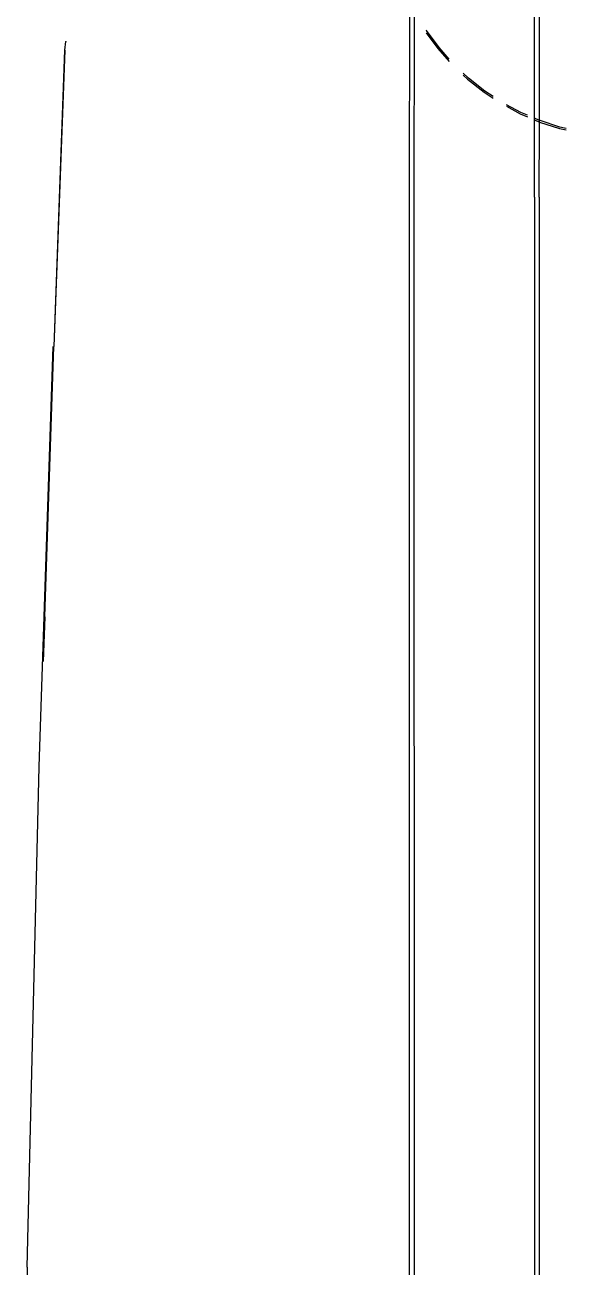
# Model space of a CAD drawing. Header units: millimetres. Extents: x -41292 to 298682, y -22072 to 33155.
# Drawn here: x 29407.1 to 29464.6, y 4220.4 to 4352.1 of the extents above; entities that cross this region are included whole.
import ezdxf

# ---------------------------------------------------------------- set-up
doc = ezdxf.new("R2010")
doc.units = ezdxf.units.MM

# ---------------------------------------------------------------- blocks, each defined once
blk = doc.blocks.new('AHSISHEUD')
for p, q in [((30088.58, 21990.28), (30088.63, 22027.34)), ((30089.1, 21990.06), (30089.15, 22027.34)), ((30075.31, 22002.36), (30075.28, 21981.93)), ((30075.82, 22001.36), (30075.79, 21981.93)), ((30077.11, 21999.57), (30077.08, 21999.61)), ((30078.45, 21997.77), (30077.11, 21999.57)), ((30038.76, 21997.5), (30038.84, 21998.43)), ((30038.84, 21998.47), (30038.84, 21998.43)), ((30077.08, 21999.35), (30078.33, 21997.67)), ((30038.76, 21997.5), (30037.59, 21966.1)), ((30038.7, 21997.5), (30037.59, 21966.1)), ((30078.33, 21997.67), (30079.54, 21996.31)), ((30079.54, 21996.54), (30078.45, 21997.77)), ((30081.57, 21994.55), (30081.02, 21995.07)), ((30081.02, 21994.86), (30081.47, 21994.43)), ((30081.47, 21994.43), (30083.23, 21993.04)), ((30083.32, 21993.17), (30081.57, 21994.55)), ((30083.23, 21993.04), (30084.18, 21992.42)), ((30084.18, 21992.6), (30083.32, 21993.17)), ((30087.14, 21990.9), (30085.6, 21991.72)), ((30085.6, 21991.55), (30087.07, 21990.76)), ((30087.07, 21990.76), (30087.84, 21990.43)), ((30087.84, 21990.6), (30087.14, 21990.9)), ((30089.1, 21990.06), (30088.58, 21990.28)), ((30088.58, 21990.12), (30088.58, 21990.28)), ((30088.57, 21981.92), (30088.58, 21990.12)), ((30088.58, 21990.12), (30089.12, 21989.88)), ((30089.08, 21981.92), (30089.12, 21989.88)), ((30089.17, 21990.03), (30089.1, 21990.06)), ((30089.12, 21989.88), (30089.1, 21990.06)), ((30089.12, 21989.88), (30091.24, 21989.2)), ((30091.28, 21989.35), (30089.17, 21990.03)), ((30091.24, 21989.2), (30091.94, 21989.04)), ((30091.94, 21989.19), (30091.28, 21989.35)), ((30075.28, 21981.93), (30075.31, 21499.84)), ((30075.79, 21981.93), (30075.83, 21500.85)), ((30088.57, 21981.92), (30088.58, 21512.08)), ((30089.08, 21981.92), (30089.08, 21524.3)), ((30036.01, 21921.51), (30037.52, 21966.1)), ((30036.61, 21937.42), (30037.59, 21966.1)), ((30036.61, 21937.42), (30036.43, 21932.7)), ((30034.75, 21868.47), (30036.01, 21921.51)), ((30034.75, 21868.47), (30034.5, 21811.72))]:
    blk.add_line(p, q)

msp = doc.modelspace()

# ---------------------------------------------------------------- block references
msp.add_blockref('AHSISHEUD', (-627.37, -17648.09))

doc.saveas('drawing.dxf')
